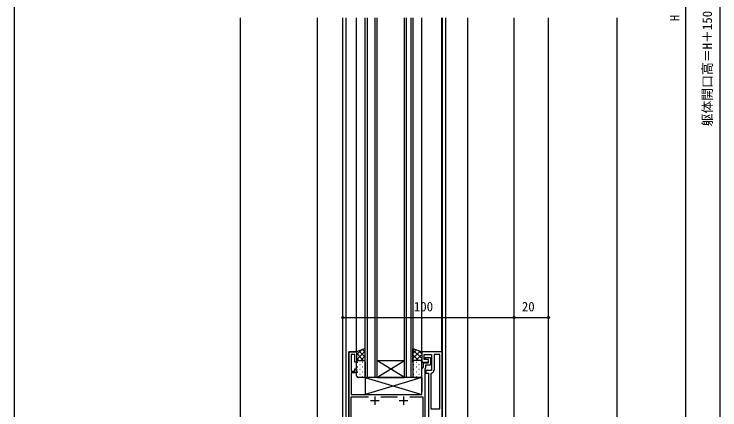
# Model space of a CAD drawing. Units: millimetres, scale not verified. Extents: x -437 to 438, y -681 to 678.
# Drawn here: x -436.8 to -25, y -53.2 to 177.9 of the extents above; entities that cross this region are included whole.
import ezdxf
from ezdxf.enums import TextEntityAlignment as Align

# ---------------------------------------------------------------- set-up
doc = ezdxf.new("R2010")
doc.units = ezdxf.units.MM
doc.header["$LTSCALE"] = 4
for name, color, linetype in [('0-2_YKK_11', 7, 'Continuous'), ('0-3_YKK_12', 2, 'Continuous'), ('0-4_YKK_13', 4, 'Continuous'), ('0-5_YKK_D', 6, 'Continuous'), ('0-6_YKK_ZWAK', 7, 'Continuous'), ('0-7_YSS_K', 3, 'Continuous')]:
    doc.layers.add(name, color=color, linetype=linetype)
doc.styles.add('ＭＳ ゴシック', font='')
doc.styles.get('ＭＳ ゴシック').set_extended_font_data('MS Gothic')

msp = doc.modelspace()

# ---------------------------------------------------------------- linework, layer by layer
at = {"layer": '0-2_YKK_11'}
for p, q in [((-226.389, -45.287), (-226.389, -50.287)), ((-209.589, -45.287), (-209.589, -50.287)), ((-228.889, -47.787), (-223.889, -47.787)), ((-222.789, -45.587), (-213.189, -45.587)), ((-212.089, -47.787), (-207.089, -47.787))]:
    msp.add_line(p, q, dxfattribs=at)
for points in [[(-241.389, -157.287), (-241.389, -19.287), (-236.989, -19.287), (-236.989, -25.287), (-237.989, -25.287), (-237.989, -20.787), (-240.089, -20.787), (-240.089, -30.487), (-237.989, -30.487), (-237.989, -29.287), (-236.989, -29.287), (-236.989, -31.487), (-240.089, -31.487), (-240.089, -44.287), (-198.989, -44.287), (-198.989, -33.245), (-198.869, -33.062), (-198.869, -32.512), (-198.989, -32.329), (-198.989, -32.245), (-198.869, -32.062), (-198.869, -31.512), (-198.989, -31.329), (-198.989, -29.187), (-197.989, -28.187), (-197.989, -25.787), (-195.089, -25.787), (-195.089, -23.787), (-196.889, -23.787), (-196.889, -22.587), (-193.889, -22.587), (-193.889, -26.987), (-196.789, -26.987), (-196.789, -28.825), (-197.089, -29.125), (-197.089, -34.562), (-197.089, -113.187)], [(-186.989, -124.287), (-186.989, -19.287), (-198.989, -19.287), (-198.989, -25.287), (-195.089, -25.287), (-195.089, -23.787), (-197.489, -23.787), (-197.489, -20.787), (-193.289, -20.787), (-193.289, -30.287), (-196.489, -30.287), (-196.489, -31.787), (-195.089, -31.787), (-195.089, -111.187)], [(-188.489, -52.587), (-188.489, -20.787), (-191.789, -20.787), (-191.789, -29.787)], [(-193.229, -31.707), (-193.589, -32.187), (-193.589, -52.587), (-188.489, -52.587)], [(-229.989, -145.987), (-240.089, -145.987), (-240.089, -45.587), (-229.989, -45.587)], [(-205.989, -45.587), (-198.389, -45.587), (-198.389, -145.987), (-205.989, -145.987)]]:
    msp.add_lwpolyline(points, dxfattribs=at)
msp.add_arc((-193.789, -29.787), 2, 286.26021, 359.99999, dxfattribs=at)
at = {"layer": '0-3_YKK_12'}
for p, q in [((-244.989, -181.287), (-244.989, 175.711)), ((-242.989, -157.29), (-242.989, 175.711)), ((-236.989, -19.292), (-236.989, 175.711)), ((-231.889, -34.287), (-231.889, 175.711)), ((-230.889, 175.711), (-230.889, -34.287)), ((-226.089, -34.287), (-226.089, 175.711)), ((-209.089, -34.287), (-209.089, 175.711)), ((-208.089, 175.711), (-208.089, -34.287)), ((-205.089, -34.287), (-205.089, 175.711)), ((-198.989, -19.292), (-198.989, 175.711)), ((-187.289, -19.292), (-187.289, 175.711)), ((-186.789, -124.292), (-186.789, 175.711)), ((-184.984, -157.287), (-184.986, 175.711)), ((-171.989, -126.287), (-171.989, 175.711)), ((-144.989, -126.287), (-144.989, 175.711)), ((-236.989, -19.292), (-241.489, -19.292)), ((-241.489, -157.292), (-241.489, -19.292)), ((-186.789, -19.292), (-198.989, -19.292)), ((-225.089, -24.287), (-209.089, -24.287)), ((-225.089, -34.287), (-209.089, -24.287)), ((-209.089, -34.287), (-225.089, -24.287)), ((-225.089, -34.287), (-209.089, -34.287))]:
    msp.add_line(p, q, dxfattribs=at)
for points in [[(-225.089, 175.711), (-225.089, -34.287), (-231.889, -34.287)], [(-204.089, 175.711), (-204.089, -34.287), (-209.089, -34.287)], [(-171.989, -126.287), (-124.989, -126.292), (-124.989, 175.711)]]:
    msp.add_lwpolyline(points, dxfattribs=at)
at = {"layer": '0-4_YKK_13'}
for p, q in [((-233.968, -18.102), (-236.989, -21.123)), ((-231.889, -18.851), (-236.989, -23.951)), ((-236.989, -20.142), (-232.842, -24.288)), ((-235.571, -18.731), (-231.889, -22.413)), ((-233.539, -17.934), (-231.889, -19.585)), ((-203.982, -17.329), (-204.089, -17.435)), ((-201.95, -18.125), (-204.089, -20.264)), ((-204.089, -18.172), (-198.989, -23.272)), ((-199.919, -18.922), (-204.089, -23.092)), ((-200.892, -18.54), (-198.989, -20.444)), ((-236.989, -22.97), (-235.672, -24.287)), ((-235.989, -24.287), (-232.889, -24.287)), ((-235.989, -24.287), (-232.889, -24.287)), ((-231.889, -21.68), (-234.496, -24.287)), ((-231.889, -24.508), (-232.08, -24.699)), ((-204.089, -21.001), (-200.802, -24.287)), ((-204.089, -23.829), (-203.529, -24.389)), ((-199.989, -24.287), (-203.089, -24.287)), ((-199.989, -24.287), (-203.089, -24.287)), ((-198.989, -20.821), (-202.455, -24.287)), ((-198.989, -23.649), (-199.676, -24.337)), ((-236.989, -33.287), (-236.989, -25.287)), ((-236.538, -25.259), (-236.338, -25.259)), ((-236.538, -28.089), (-236.338, -28.089)), ((-235.123, -26.674), (-234.923, -26.674)), ((-233.508, -25.259), (-233.308, -25.259)), ((-233.508, -28.089), (-233.308, -28.089)), ((-232.093, -26.674), (-231.893, -26.674)), ((-231.89, -25.241), (-231.889, -25.242)), ((-231.889, -25.287), (-231.889, -33.287)), ((-204.089, -25.287), (-204.089, -33.287)), ((-203.693, -26.674), (-203.493, -26.674)), ((-202.078, -25.259), (-201.878, -25.259)), ((-202.078, -28.089), (-201.878, -28.089)), ((-200.663, -26.674), (-200.463, -26.674)), ((-199.048, -25.259), (-198.989, -25.259)), ((-199.048, -28.089), (-198.989, -28.089)), ((-198.989, -33.287), (-198.989, -25.287)), ((-236.538, -30.919), (-236.338, -30.919)), ((-235.123, -29.504), (-234.923, -29.504)), ((-235.123, -32.334), (-234.923, -32.334)), ((-233.508, -30.919), (-233.308, -30.919)), ((-232.093, -29.504), (-231.893, -29.504)), ((-232.093, -32.334), (-231.893, -32.334)), ((-203.693, -29.504), (-203.493, -29.504)), ((-203.693, -32.334), (-203.493, -32.334)), ((-202.078, -30.919), (-201.878, -30.919)), ((-200.663, -29.504), (-200.463, -29.504)), ((-200.663, -32.334), (-200.463, -32.334)), ((-199.048, -30.919), (-198.989, -30.919)), ((-236.538, -33.749), (-236.338, -33.749)), ((-232.889, -34.287), (-235.989, -34.287)), ((-233.508, -33.749), (-233.308, -33.749)), ((-231.986, -34.287), (-231.986, -44.287)), ((-198.989, -34.287), (-231.986, -44.287)), ((-203.089, -34.287), (-199.989, -34.287)), ((-202.078, -33.749), (-201.878, -33.749)), ((-198.989, -34.287), (-198.989, -42.287)), ((-231.986, -44.287), (-198.989, -44.287)), ((-198.989, -44.287), (-198.989, -42.287))]:
    msp.add_line(p, q, dxfattribs=at)
for points in [[(-231.889, -25.287), (-231.889, -17.287), (-236.989, -19.287), (-236.989, -25.287)], [(-204.089, -25.287), (-204.089, -17.287), (-198.989, -19.287), (-198.989, -25.287)], [(-198.989, -34.287), (-231.986, -34.287), (-198.989, -44.287)]]:
    msp.add_lwpolyline(points, dxfattribs=at)
for centre, start, end in [((-235.989, -25.287), 89.9999, 179.9999), ((-235.989, -25.287), 89.9999, 179.9999), ((-232.889, -25.287), 359.9999, 89.9999), ((-232.889, -25.287), 359.9999, 89.9999), ((-203.089, -25.287), 90.0001, 180.0001), ((-203.089, -25.287), 90.0001, 180.0001), ((-199.989, -25.287), 0.0001, 90.0001), ((-199.989, -25.287), 0.0001, 90.0001), ((-235.989, -33.287), 179.9999, 269.9999), ((-232.889, -33.287), 269.9999, 359.9999), ((-203.089, -33.287), 180.0001, 270.0001), ((-199.989, -33.287), 270.0001, 0.0001)]:
    msp.add_arc(centre, 1, start, end, dxfattribs=at)
at = {"layer": '0-5_YKK_D'}
for p, q in [((-24.992, 540.713), (-24.992, -216.289)), ((-44.992, 473.713), (-44.992, -119.289)), ((-244.993, 0.706), (-144.993, 0.706)), ((-144.993, -12.294), (-144.993, 1.706)), ((-144.993, 0.706), (-124.992, 0.706)), ((-124.992, -12.294), (-124.992, 1.706))]:
    msp.add_line(p, q, dxfattribs=at)
for centre in [(-244.993, 0.706), (-144.993, 0.706), (-144.993, 0.706), (-124.992, 0.706)]:
    msp.add_circle(centre, 0.637, dxfattribs=at)
at = {"layer": '0-6_YKK_ZWAK'}
msp.add_line((-436.8, 644), (-436.8, -681), dxfattribs=at)
at = {"layer": '0-7_YSS_K'}
for p, q in [((-304.989, 175.711), (-304.989, -188.717)), ((-84.992, -126.289), (-84.992, 175.711))]:
    msp.add_line(p, q, dxfattribs=at)
msp.add_lwpolyline([(-259.992, 175.711), (-259.992, -180.782), (-304.992, -188.717)], dxfattribs=at)

# ---------------------------------------------------------------- texts
at = {"layer": '0-5_YKK_D', "style": 'ＭＳ ゴシック'}
for s, p in [('躯体開口高＝H＋150', (-27.973, 112.29)), ('H', (-46.992, 173.718))]:
    msp.add_text(s, height=5.499, rotation=90, dxfattribs=at).set_placement(p, align=Align.BOTTOM_LEFT)
for s, p in [('100', (-203.558, 2.706)), ('20', (-140.532, 2.706))]:
    msp.add_text(s, height=5.499, dxfattribs=at).set_placement(p, align=Align.BOTTOM_LEFT)

doc.saveas('drawing.dxf')
